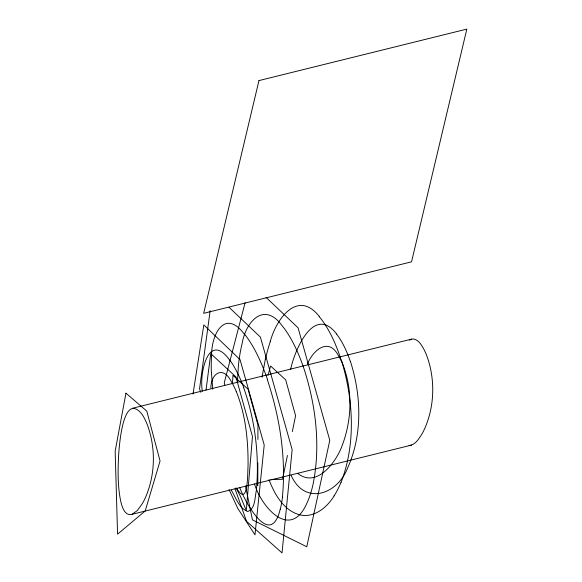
<?xml version="1.0" encoding="UTF-8"?>
<svg xmlns="http://www.w3.org/2000/svg" width="582" height="582" viewBox="0 0 582 582"><rect width="100%" height="100%" fill="white"/><g stroke="black" fill="none" stroke-linecap="round" stroke-linejoin="round"><path stroke-width="0.87" d="M257.848 462.894L257.79 485.432L256.953 483.206M257.906 439.454L257.942 425.027L248.048 389.183L232.938 375.317L232.502 383.407M237.412 382.476L238.394 365.882A171.814 58.775 76.1 0 1 242.047 343.926C245.575 321.846 263.944 300.923 282.052 325.644A80.658 27.594 76.1 0 1 304.495 370.268C316.099 407.029 320.74 446.845 312.934 484.864A171.814 58.775 76.1 0 1 307.158 502.601C290.993 540.62 262.024 508.232 254.523 484.035M211.608 356.228C211.077 334.112 225.081 307.645 244.84 334.861M282.416 497.013C286.242 457.372 279.775 417.134 267.284 379.486M206.013 390.173L210.757 353.609L235.928 376.91L252.472 436.551L246.295 510.647L240.592 496.672L236.008 487.869M210.16 310.635L199.539 388.863L200.754 392.283M262.024 377.194L265.341 359.21M193.02 393.999L203.824 324.923L240.039 359.611L264.213 445.004L254.989 534.851L237.798 508.435L229.032 489.549M210.83 388.012C211.201 372.276 223.684 365.758 231.41 381.836A35.517 10.694 74.4 0 1 236.212 391.359M287.428 455.451L282.532 479.306L270.936 479.43M292.324 431.604L295.583 415.708L285.689 379.864L270.579 365.991L267.982 375.521M245.109 302.669L224.274 382.73L224.827 385.408M290.636 369.381C294.448 350.677 313.858 304.015 336.643 334.032M280.211 509.279C270.572 548.906 245.32 502.535 239.769 487.687M270.208 341.714C276.043 319.423 297.475 288.788 319.263 316.426M341.016 482.5C355.944 443.819 353.39 400.234 341.707 361.051M307.514 364.063C312.752 350.284 328.575 336.898 338.258 355.369A35.517 13.568 77.9 0 1 343.045 364.921C352.823 390.682 351.899 420.08 342.114 445.696C336.331 461.839 316.753 488.72 297.678 473.362M334.104 495.929C327.099 507.409 314.207 518.191 299.89 514.866C283.63 510.552 274.558 494.285 268.986 479.633M409.641 340.179C413.918 336.745 418.945 341.227 421.23 344.871A28.984 9.916 76.1 0 1 426.992 356.322C435.241 379.333 434.659 405.552 424.947 428.032A194.141 66.413 76.1 0 1 421.572 434.63C418.611 439.155 415.082 445.084 409.095 445.506M132.158 514.292L137.236 510.61L142.204 503.83A194.141 66.413 76.1 0 0 145.58 497.232C155.292 474.752 155.874 448.533 147.617 425.522A28.984 9.916 76.1 0 0 141.863 414.071C124.955 393.374 120.518 435.816 119.456 445.281A194.141 66.413 76.1 0 0 118.539 456.775C117.848 471.296 117.731 486.006 120.532 500.331C121.776 505.933 124.359 516.474 132.158 514.292L411.532 445.092M132.296 408.309L411.663 339.11M266.047 297.344L298.057 327.804L329.79 440.341L306.779 546.774L252.443 519.842L245.495 486.006M229.061 307.296L260.416 337.131L292.149 449.66L282.037 552.9L246.535 521.305L235.012 488.836M229.963 360.462C208.05 329.943 199.131 374.233 202.347 391.257M236.816 488.436C248.63 508.741 247.495 471.325 248.063 465.615C248.245 440.494 245.72 414.828 236.212 391.373M291.175 475.392C304.764 505.998 337.516 494.445 347.57 468.081C362.659 434.761 361.422 395.753 350.415 361.415M231.301 490.219C235.921 497.552 238.962 508.268 247.75 511.527C255.563 508.726 254.676 497.435 256.342 490.677C259.55 456.062 255.251 420.648 243.734 387.838M212.728 389.169L211.441 372.56M229.955 360.316A58.054 18.013 74.7 0 1 243.793 387.743M244.818 334.526A80.585 24.895 74.7 0 1 267.444 379.304M282.466 497.152A173.458 38.849 76.8 0 1 280.248 509.396M211.368 372.458A173.458 53.042 68.9 0 1 211.542 356.133M336.636 334.148A58.054 21.672 77.5 0 1 350.349 361.487M319.249 316.688A80.585 30.191 77.5 0 1 341.539 361.211M340.979 482.442A173.458 78.919 75.3 0 1 334.083 495.879M265.392 359.298A173.458 64.718 83.4 0 1 270.244 341.801M125.952 393.177L115.163 451.21L117.571 534.174L145.209 510.945L160.065 461.002L146.802 411.11L125.952 393.177M258.954 80.592L203.671 313.32L411.554 261.827L466.837 29.1L258.954 80.592"/></g></svg>
